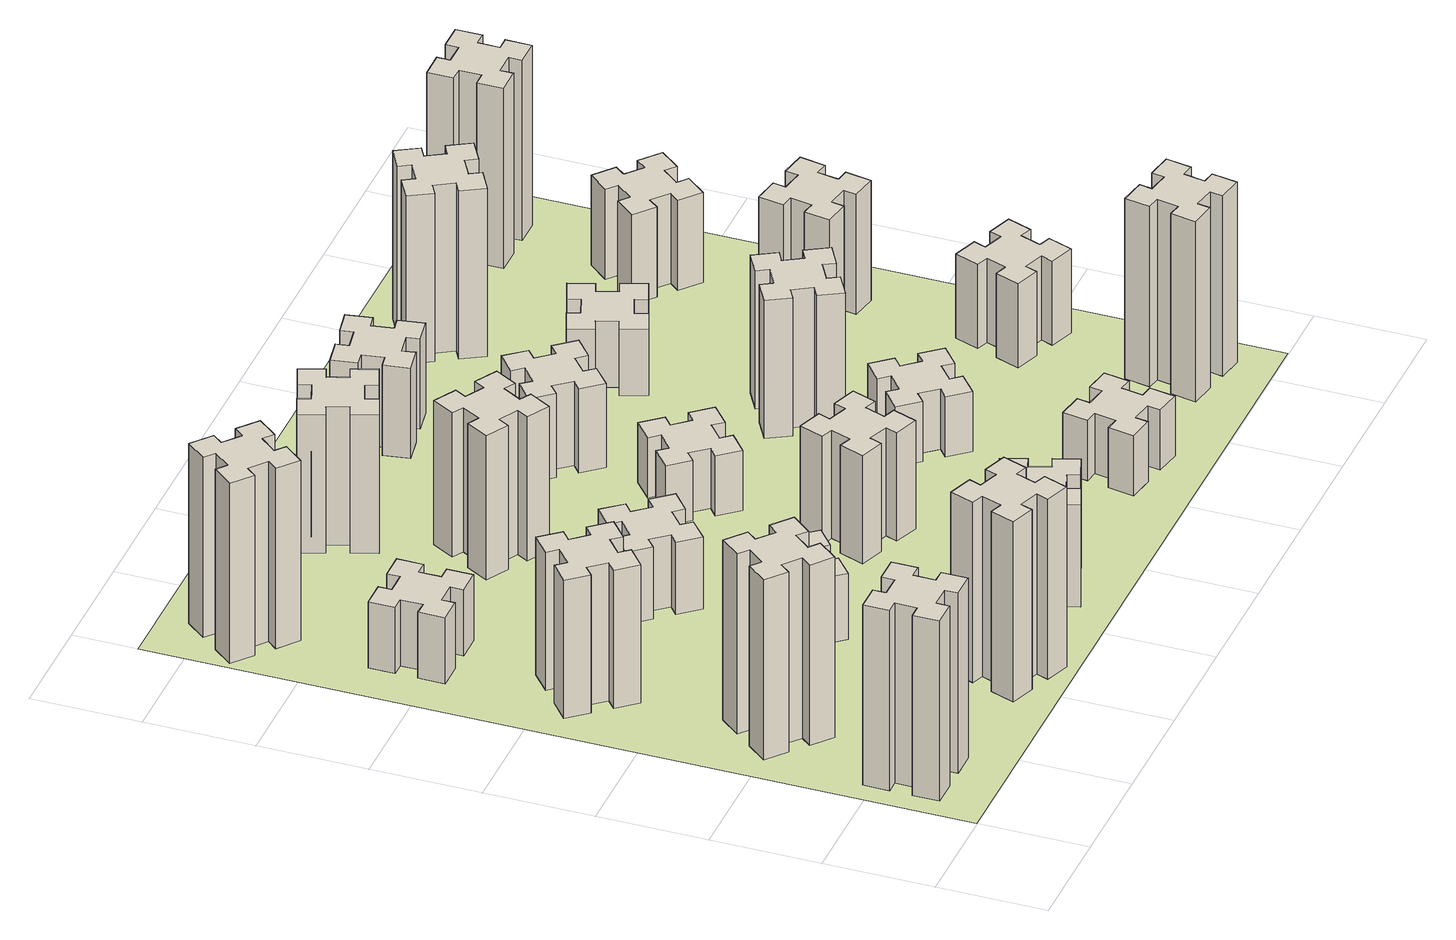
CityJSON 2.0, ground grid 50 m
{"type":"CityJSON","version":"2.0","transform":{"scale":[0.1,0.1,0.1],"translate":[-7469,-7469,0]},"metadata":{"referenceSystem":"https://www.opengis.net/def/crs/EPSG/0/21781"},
"CityObjects":{
"building1":{"type":"Building","attributes":{"class":"1000","function":"1000","usage":"1000","yearOfConstruction":2016,"roofType":"1000","measuredHeight":90,"storeysAboveGround":30,"storeysBelowGround":0},"geometry":[{"type":"Solid","lod":"1","boundaries":[[[[0,1,2,3,4,5,6,7,8,9,10,11,12,13,14,15,16,17,18,19]],[[17,16,20,21]],[[16,15,22,20]],[[15,14,23,22]],[[14,13,24,23]],[[13,12,25,24]],[[12,11,26,25]],[[11,10,27,26]],[[10,9,28,27]],[[9,8,29,28]],[[8,7,30,29]],[[7,6,31,30]],[[6,5,32,31]],[[5,4,33,32]],[[4,3,34,33]],[[3,2,35,34]],[[2,1,36,35]],[[1,0,37,36]],[[0,19,38,37]],[[19,18,39,38]],[[18,17,21,39]],[[24,25,26,27,28,29,30,31,32,33,34,35,36,37,38,39,21,20,22,23]]]]}]},
"building2":{"type":"Building","attributes":{"class":"1000","function":"1000","usage":"1000","yearOfConstruction":2016,"roofType":"1000","measuredHeight":90,"storeysAboveGround":30,"storeysBelowGround":0},"geometry":[{"type":"Solid","lod":"1","boundaries":[[[[40,41,42,43,44,45,46,47,48,49,50,51,52,53,54,55,56,57,58,59]],[[57,56,60,61]],[[56,55,62,60]],[[55,54,63,62]],[[54,53,64,63]],[[53,52,65,64]],[[52,51,66,65]],[[51,50,67,66]],[[50,49,68,67]],[[49,48,69,68]],[[48,47,70,69]],[[47,46,71,70]],[[46,45,72,71]],[[45,44,73,72]],[[44,43,74,73]],[[43,42,75,74]],[[42,41,76,75]],[[41,40,77,76]],[[40,59,78,77]],[[59,58,79,78]],[[58,57,61,79]],[[64,65,66,67,68,69,70,71,72,73,74,75,76,77,78,79,61,60,62,63]]]]}]},
"building3":{"type":"Building","attributes":{"class":"1000","function":"1000","usage":"1000","yearOfConstruction":2016,"roofType":"1000","measuredHeight":69,"storeysAboveGround":30,"storeysBelowGround":0},"geometry":[{"type":"Solid","lod":"1","boundaries":[[[[80,81,82,83,84,85,86,87,88,89,90,91,92,93,94,95,96,97,98,99]],[[97,96,100,101]],[[96,95,102,100]],[[95,94,103,102]],[[94,93,104,103]],[[93,92,105,104]],[[92,91,106,105]],[[91,90,107,106]],[[90,89,108,107]],[[89,88,109,108]],[[88,87,110,109]],[[87,86,111,110]],[[86,85,112,111]],[[85,84,113,112]],[[84,83,114,113]],[[83,82,115,114]],[[82,81,116,115]],[[81,80,117,116]],[[80,99,118,117]],[[99,98,119,118]],[[98,97,101,119]],[[104,105,106,107,108,109,110,111,112,113,114,115,116,117,118,119,101,100,102,103]]]]}]},
"building4":{"type":"Building","attributes":{"class":"1000","function":"1000","usage":"1000","yearOfConstruction":2016,"roofType":"1000","measuredHeight":33,"storeysAboveGround":30,"storeysBelowGround":0},"geometry":[{"type":"Solid","lod":"1","boundaries":[[[[120,121,122,123,124,125,126,127,128,129,130,131,132,133,134,135,136,137,138,139]],[[137,136,140,141]],[[136,135,142,140]],[[135,134,143,142]],[[134,133,144,143]],[[133,132,145,144]],[[132,131,146,145]],[[131,130,147,146]],[[130,129,148,147]],[[129,128,149,148]],[[128,127,150,149]],[[127,126,151,150]],[[126,125,152,151]],[[125,124,153,152]],[[124,123,154,153]],[[123,122,155,154]],[[122,121,156,155]],[[121,120,157,156]],[[120,139,158,157]],[[139,138,159,158]],[[138,137,141,159]],[[144,145,146,147,148,149,150,151,152,153,154,155,156,157,158,159,141,140,142,143]]]]}]},
"building5":{"type":"Building","attributes":{"class":"1000","function":"1000","usage":"1000","yearOfConstruction":2016,"roofType":"1000","measuredHeight":90,"storeysAboveGround":30,"storeysBelowGround":0},"geometry":[{"type":"Solid","lod":"1","boundaries":[[[[160,161,162,163,164,165,166,167,168,169,170,171,172,173,174,175,176,177,178,179]],[[177,176,180,181]],[[176,175,182,180]],[[175,174,183,182]],[[174,173,184,183]],[[173,172,185,184]],[[172,171,186,185]],[[171,170,187,186]],[[170,169,188,187]],[[169,168,189,188]],[[168,167,190,189]],[[167,166,191,190]],[[166,165,192,191]],[[165,164,193,192]],[[164,163,194,193]],[[163,162,195,194]],[[162,161,196,195]],[[161,160,197,196]],[[160,179,198,197]],[[179,178,199,198]],[[178,177,181,199]],[[184,185,186,187,188,189,190,191,192,193,194,195,196,197,198,199,181,180,182,183]]]]}]},
"building6":{"type":"Building","attributes":{"class":"1000","function":"1000","usage":"1000","yearOfConstruction":2016,"roofType":"1000","measuredHeight":90,"storeysAboveGround":30,"storeysBelowGround":0},"geometry":[{"type":"Solid","lod":"1","boundaries":[[[[200,201,202,203,204,205,206,207,208,209,210,211,212,213,214,215,216,217,218,219]],[[217,216,220,221]],[[216,215,222,220]],[[215,214,223,222]],[[214,213,224,223]],[[213,212,225,224]],[[212,211,226,225]],[[211,210,227,226]],[[210,209,228,227]],[[209,208,229,228]],[[208,207,230,229]],[[207,206,231,230]],[[206,205,232,231]],[[205,204,233,232]],[[204,203,234,233]],[[203,202,235,234]],[[202,201,236,235]],[[201,200,237,236]],[[200,219,238,237]],[[219,218,239,238]],[[218,217,221,239]],[[224,225,226,227,228,229,230,231,232,233,234,235,236,237,238,239,221,220,222,223]]]]}]},
"building7":{"type":"Building","attributes":{"class":"1000","function":"1000","usage":"1000","yearOfConstruction":2016,"roofType":"1000","measuredHeight":33,"storeysAboveGround":30,"storeysBelowGround":0},"geometry":[{"type":"Solid","lod":"1","boundaries":[[[[240,241,242,243,244,245,246,247,248,249,250,251,252,253,254,255,256,257,258,259]],[[257,256,260,261]],[[256,255,262,260]],[[255,254,263,262]],[[254,253,264,263]],[[253,252,265,264]],[[252,251,266,265]],[[251,250,267,266]],[[250,249,268,267]],[[249,248,269,268]],[[248,247,270,269]],[[247,246,271,270]],[[246,245,272,271]],[[245,244,273,272]],[[244,243,274,273]],[[243,242,275,274]],[[242,241,276,275]],[[241,240,277,276]],[[240,259,278,277]],[[259,258,279,278]],[[258,257,261,279]],[[264,265,266,267,268,269,270,271,272,273,274,275,276,277,278,279,261,260,262,263]]]]}]},
"building8":{"type":"Building","attributes":{"class":"1000","function":"1000","usage":"1000","yearOfConstruction":2016,"roofType":"1000","measuredHeight":36,"storeysAboveGround":30,"storeysBelowGround":0},"geometry":[{"type":"Solid","lod":"1","boundaries":[[[[280,281,282,283,284,285,286,287,288,289,290,291,292,293,294,295,296,297,298,299]],[[297,296,300,301]],[[296,295,302,300]],[[295,294,303,302]],[[294,293,304,303]],[[293,292,305,304]],[[292,291,306,305]],[[291,290,307,306]],[[290,289,308,307]],[[289,288,309,308]],[[288,287,310,309]],[[287,286,311,310]],[[286,285,312,311]],[[285,284,313,312]],[[284,283,314,313]],[[283,282,315,314]],[[282,281,316,315]],[[281,280,317,316]],[[280,299,318,317]],[[299,298,319,318]],[[298,297,301,319]],[[304,305,306,307,308,309,310,311,312,313,314,315,316,317,318,319,301,300,302,303]]]]}]},
"building9":{"type":"Building","attributes":{"class":"1000","function":"1000","usage":"1000","yearOfConstruction":2016,"roofType":"1000","measuredHeight":51,"storeysAboveGround":30,"storeysBelowGround":0},"geometry":[{"type":"Solid","lod":"1","boundaries":[[[[320,321,322,323,324,325,326,327,328,329,330,331,332,333,334,335,336,337,338,339]],[[337,336,340,341]],[[336,335,342,340]],[[335,334,343,342]],[[334,333,344,343]],[[333,332,345,344]],[[332,331,346,345]],[[331,330,347,346]],[[330,329,348,347]],[[329,328,349,348]],[[328,327,350,349]],[[327,326,351,350]],[[326,325,352,351]],[[325,324,353,352]],[[324,323,354,353]],[[323,322,355,354]],[[322,321,356,355]],[[321,320,357,356]],[[320,339,358,357]],[[339,338,359,358]],[[338,337,341,359]],[[344,345,346,347,348,349,350,351,352,353,354,355,356,357,358,359,341,340,342,343]]]]}]},
"building10":{"type":"Building","attributes":{"class":"1000","function":"1000","usage":"1000","yearOfConstruction":2016,"roofType":"1000","measuredHeight":72,"storeysAboveGround":30,"storeysBelowGround":0},"geometry":[{"type":"Solid","lod":"1","boundaries":[[[[360,361,362,363,364,365,366,367,368,369,370,371,372,373,374,375,376,377,378,379]],[[377,376,380,381]],[[376,375,382,380]],[[375,374,383,382]],[[374,373,384,383]],[[373,372,385,384]],[[372,371,386,385]],[[371,370,387,386]],[[370,369,388,387]],[[369,368,389,388]],[[368,367,390,389]],[[367,366,391,390]],[[366,365,392,391]],[[365,364,393,392]],[[364,363,394,393]],[[363,362,395,394]],[[362,361,396,395]],[[361,360,397,396]],[[360,379,398,397]],[[379,378,399,398]],[[378,377,381,399]],[[384,385,386,387,388,389,390,391,392,393,394,395,396,397,398,399,381,380,382,383]]]]}]},
"building11":{"type":"Building","attributes":{"class":"1000","function":"1000","usage":"1000","yearOfConstruction":2016,"roofType":"1000","measuredHeight":69,"storeysAboveGround":30,"storeysBelowGround":0},"geometry":[{"type":"Solid","lod":"1","boundaries":[[[[400,401,402,403,404,405,406,407,408,409,410,411,412,413,414,415,416,417,418,419]],[[417,416,420,421]],[[416,415,422,420]],[[415,414,423,422]],[[414,413,424,423]],[[413,412,425,424]],[[412,411,426,425]],[[411,410,427,426]],[[410,409,428,427]],[[409,408,429,428]],[[408,407,430,429]],[[407,406,431,430]],[[406,405,432,431]],[[405,404,433,432]],[[404,403,434,433]],[[403,402,435,434]],[[402,401,436,435]],[[401,400,437,436]],[[400,419,438,437]],[[419,418,439,438]],[[418,417,421,439]],[[424,425,426,427,428,429,430,431,432,433,434,435,436,437,438,439,421,420,422,423]]]]}]},
"building12":{"type":"Building","attributes":{"class":"1000","function":"1000","usage":"1000","yearOfConstruction":2016,"roofType":"1000","measuredHeight":54,"storeysAboveGround":30,"storeysBelowGround":0},"geometry":[{"type":"Solid","lod":"1","boundaries":[[[[440,441,442,443,444,445,446,447,448,449,450,451,452,453,454,455,456,457,458,459]],[[457,456,460,461]],[[456,455,462,460]],[[455,454,463,462]],[[454,453,464,463]],[[453,452,465,464]],[[452,451,466,465]],[[451,450,467,466]],[[450,449,468,467]],[[449,448,469,468]],[[448,447,470,469]],[[447,446,471,470]],[[446,445,472,471]],[[445,444,473,472]],[[444,443,474,473]],[[443,442,475,474]],[[442,441,476,475]],[[441,440,477,476]],[[440,459,478,477]],[[459,458,479,478]],[[458,457,461,479]],[[464,465,466,467,468,469,470,471,472,473,474,475,476,477,478,479,461,460,462,463]]]]}]},
"building13":{"type":"Building","attributes":{"class":"1000","function":"1000","usage":"1000","yearOfConstruction":2016,"roofType":"1000","measuredHeight":30,"storeysAboveGround":30,"storeysBelowGround":0},"geometry":[{"type":"Solid","lod":"1","boundaries":[[[[480,481,482,483,484,485,486,487,488,489,490,491,492,493,494,495,496,497,498,499]],[[497,496,500,501]],[[496,495,502,500]],[[495,494,503,502]],[[494,493,504,503]],[[493,492,505,504]],[[492,491,506,505]],[[491,490,507,506]],[[490,489,508,507]],[[489,488,509,508]],[[488,487,510,509]],[[487,486,511,510]],[[486,485,512,511]],[[485,484,513,512]],[[484,483,514,513]],[[483,482,515,514]],[[482,481,516,515]],[[481,480,517,516]],[[480,499,518,517]],[[499,498,519,518]],[[498,497,501,519]],[[504,505,506,507,508,509,510,511,512,513,514,515,516,517,518,519,501,500,502,503]]]]}]},
"building14":{"type":"Building","attributes":{"class":"1000","function":"1000","usage":"1000","yearOfConstruction":2016,"roofType":"1000","measuredHeight":42,"storeysAboveGround":30,"storeysBelowGround":0},"geometry":[{"type":"Solid","lod":"1","boundaries":[[[[520,521,522,523,524,525,526,527,528,529,530,531,532,533,534,535,536,537,538,539]],[[537,536,540,541]],[[536,535,542,540]],[[535,534,543,542]],[[534,533,544,543]],[[533,532,545,544]],[[532,531,546,545]],[[531,530,547,546]],[[530,529,548,547]],[[529,528,549,548]],[[528,527,550,549]],[[527,526,551,550]],[[526,525,552,551]],[[525,524,553,552]],[[524,523,554,553]],[[523,522,555,554]],[[522,521,556,555]],[[521,520,557,556]],[[520,539,558,557]],[[539,538,559,558]],[[538,537,541,559]],[[544,545,546,547,548,549,550,551,552,553,554,555,556,557,558,559,541,540,542,543]]]]}]},
"building15":{"type":"Building","attributes":{"class":"1000","function":"1000","usage":"1000","yearOfConstruction":2016,"roofType":"1000","measuredHeight":30,"storeysAboveGround":30,"storeysBelowGround":0},"geometry":[{"type":"Solid","lod":"1","boundaries":[[[[560,561,562,563,564,565,566,567,568,569,570,571,572,573,574,575,576,577,578,579]],[[577,576,580,581]],[[576,575,582,580]],[[575,574,583,582]],[[574,573,584,583]],[[573,572,585,584]],[[572,571,586,585]],[[571,570,587,586]],[[570,569,588,587]],[[569,568,589,588]],[[568,567,590,589]],[[567,566,591,590]],[[566,565,592,591]],[[565,564,593,592]],[[564,563,594,593]],[[563,562,595,594]],[[562,561,596,595]],[[561,560,597,596]],[[560,579,598,597]],[[579,578,599,598]],[[578,577,581,599]],[[584,585,586,587,588,589,590,591,592,593,594,595,596,597,598,599,581,580,582,583]]]]}]},
"building16":{"type":"Building","attributes":{"class":"1000","function":"1000","usage":"1000","yearOfConstruction":2016,"roofType":"1000","measuredHeight":45,"storeysAboveGround":30,"storeysBelowGround":0},"geometry":[{"type":"Solid","lod":"1","boundaries":[[[[600,601,602,603,604,605,606,607,608,609,610,611,612,613,614,615,616,617,618,619]],[[617,616,620,621]],[[616,615,622,620]],[[615,614,623,622]],[[614,613,624,623]],[[613,612,625,624]],[[612,611,626,625]],[[611,610,627,626]],[[610,609,628,627]],[[609,608,629,628]],[[608,607,630,629]],[[607,606,631,630]],[[606,605,632,631]],[[605,604,633,632]],[[604,603,634,633]],[[603,602,635,634]],[[602,601,636,635]],[[601,600,637,636]],[[600,619,638,637]],[[619,618,639,638]],[[618,617,621,639]],[[624,625,626,627,628,629,630,631,632,633,634,635,636,637,638,639,621,620,622,623]]]]}]},
"building17":{"type":"Building","attributes":{"class":"1000","function":"1000","usage":"1000","yearOfConstruction":2016,"roofType":"1000","measuredHeight":30,"storeysAboveGround":30,"storeysBelowGround":0},"geometry":[{"type":"Solid","lod":"1","boundaries":[[[[640,641,642,643,644,645,646,647,648,649,650,651,652,653,654,655,656,657,658,659]],[[657,656,660,661]],[[656,655,662,660]],[[655,654,663,662]],[[654,653,664,663]],[[653,652,665,664]],[[652,651,666,665]],[[651,650,667,666]],[[650,649,668,667]],[[649,648,669,668]],[[648,647,670,669]],[[647,646,671,670]],[[646,645,672,671]],[[645,644,673,672]],[[644,643,674,673]],[[643,642,675,674]],[[642,641,676,675]],[[641,640,677,676]],[[640,659,678,677]],[[659,658,679,678]],[[658,657,661,679]],[[664,665,666,667,668,669,670,671,672,673,674,675,676,677,678,679,661,660,662,663]]]]}]},
"building18":{"type":"Building","attributes":{"class":"1000","function":"1000","usage":"1000","yearOfConstruction":2016,"roofType":"1000","measuredHeight":69,"storeysAboveGround":30,"storeysBelowGround":0},"geometry":[{"type":"Solid","lod":"1","boundaries":[[[[680,681,682,683,684,685,686,687,688,689,690,691,692,693,694,695,696,697,698,699]],[[697,696,700,701]],[[696,695,702,700]],[[695,694,703,702]],[[694,693,704,703]],[[693,692,705,704]],[[692,691,706,705]],[[691,690,707,706]],[[690,689,708,707]],[[689,688,709,708]],[[688,687,710,709]],[[687,686,711,710]],[[686,685,712,711]],[[685,684,713,712]],[[684,683,714,713]],[[683,682,715,714]],[[682,681,716,715]],[[681,680,717,716]],[[680,699,718,717]],[[699,698,719,718]],[[698,697,701,719]],[[704,705,706,707,708,709,710,711,712,713,714,715,716,717,718,719,701,700,702,703]]]]}]},
"building19":{"type":"Building","attributes":{"class":"1000","function":"1000","usage":"1000","yearOfConstruction":2016,"roofType":"1000","measuredHeight":33,"storeysAboveGround":30,"storeysBelowGround":0},"geometry":[{"type":"Solid","lod":"1","boundaries":[[[[720,721,722,723,724,725,726,727,728,729,730,731,732,733,734,735,736,737,738,739]],[[737,736,740,741]],[[736,735,742,740]],[[735,734,743,742]],[[734,733,744,743]],[[733,732,745,744]],[[732,731,746,745]],[[731,730,747,746]],[[730,729,748,747]],[[729,728,749,748]],[[728,727,750,749]],[[727,726,751,750]],[[726,725,752,751]],[[725,724,753,752]],[[724,723,754,753]],[[723,722,755,754]],[[722,721,756,755]],[[721,720,757,756]],[[720,739,758,757]],[[739,738,759,758]],[[738,737,741,759]],[[744,745,746,747,748,749,750,751,752,753,754,755,756,757,758,759,741,740,742,743]]]]}]},
"building20":{"type":"Building","attributes":{"class":"1000","function":"1000","usage":"1000","yearOfConstruction":2016,"roofType":"1000","measuredHeight":90,"storeysAboveGround":30,"storeysBelowGround":0},"geometry":[{"type":"Solid","lod":"1","boundaries":[[[[760,761,762,763,764,765,766,767,768,769,770,771,772,773,774,775,776,777,778,779]],[[777,776,780,781]],[[776,775,782,780]],[[775,774,783,782]],[[774,773,784,783]],[[773,772,785,784]],[[772,771,786,785]],[[771,770,787,786]],[[770,769,788,787]],[[769,768,789,788]],[[768,767,790,789]],[[767,766,791,790]],[[766,765,792,791]],[[765,764,793,792]],[[764,763,794,793]],[[763,762,795,794]],[[762,761,796,795]],[[761,760,797,796]],[[760,779,798,797]],[[779,778,799,798]],[[778,777,781,799]],[[784,785,786,787,788,789,790,791,792,793,794,795,796,797,798,799,781,780,782,783]]]]}]},
"building21":{"type":"Building","attributes":{"class":"1000","function":"1000","usage":"1000","yearOfConstruction":2016,"roofType":"1000","measuredHeight":84,"storeysAboveGround":30,"storeysBelowGround":0},"geometry":[{"type":"Solid","lod":"1","boundaries":[[[[800,801,802,803,804,805,806,807,808,809,810,811,812,813,814,815,816,817,818,819]],[[817,816,820,821]],[[816,815,822,820]],[[815,814,823,822]],[[814,813,824,823]],[[813,812,825,824]],[[812,811,826,825]],[[811,810,827,826]],[[810,809,828,827]],[[809,808,829,828]],[[808,807,830,829]],[[807,806,831,830]],[[806,805,832,831]],[[805,804,833,832]],[[804,803,834,833]],[[803,802,835,834]],[[802,801,836,835]],[[801,800,837,836]],[[800,819,838,837]],[[819,818,839,838]],[[818,817,821,839]],[[824,825,826,827,828,829,830,831,832,833,834,835,836,837,838,839,821,820,822,823]]]]}]},
"building22":{"type":"Building","attributes":{"class":"1000","function":"1000","usage":"1000","yearOfConstruction":2016,"roofType":"1000","measuredHeight":42,"storeysAboveGround":30,"storeysBelowGround":0},"geometry":[{"type":"Solid","lod":"1","boundaries":[[[[840,841,842,843,844,845,846,847,848,849,850,851,852,853,854,855,856,857,858,859]],[[857,856,860,861]],[[856,855,862,860]],[[855,854,863,862]],[[854,853,864,863]],[[853,852,865,864]],[[852,851,866,865]],[[851,850,867,866]],[[850,849,868,867]],[[849,848,869,868]],[[848,847,870,869]],[[847,846,871,870]],[[846,845,872,871]],[[845,844,873,872]],[[844,843,874,873]],[[843,842,875,874]],[[842,841,876,875]],[[841,840,877,876]],[[840,859,878,877]],[[859,858,879,878]],[[858,857,861,879]],[[864,865,866,867,868,869,870,871,872,873,874,875,876,877,878,879,861,860,862,863]]]]}]},
"building23":{"type":"Building","attributes":{"class":"1000","function":"1000","usage":"1000","yearOfConstruction":2016,"roofType":"1000","measuredHeight":60,"storeysAboveGround":30,"storeysBelowGround":0},"geometry":[{"type":"Solid","lod":"1","boundaries":[[[[880,881,882,883,884,885,886,887,888,889,890,891,892,893,894,895,896,897,898,899]],[[897,896,900,901]],[[896,895,902,900]],[[895,894,903,902]],[[894,893,904,903]],[[893,892,905,904]],[[892,891,906,905]],[[891,890,907,906]],[[890,889,908,907]],[[889,888,909,908]],[[888,887,910,909]],[[887,886,911,910]],[[886,885,912,911]],[[885,884,913,912]],[[884,883,914,913]],[[883,882,915,914]],[[882,881,916,915]],[[881,880,917,916]],[[880,899,918,917]],[[899,898,919,918]],[[898,897,901,919]],[[904,905,906,907,908,909,910,911,912,913,914,915,916,917,918,919,901,900,902,903]]]]}]},
"building24":{"type":"Building","attributes":{"class":"1000","function":"1000","usage":"1000","yearOfConstruction":2016,"roofType":"1000","measuredHeight":45,"storeysAboveGround":30,"storeysBelowGround":0},"geometry":[{"type":"Solid","lod":"1","boundaries":[[[[920,921,922,923,924,925,926,927,928,929,930,931,932,933,934,935,936,937,938,939]],[[937,936,940,941]],[[936,935,942,940]],[[935,934,943,942]],[[934,933,944,943]],[[933,932,945,944]],[[932,931,946,945]],[[931,930,947,946]],[[930,929,948,947]],[[929,928,949,948]],[[928,927,950,949]],[[927,926,951,950]],[[926,925,952,951]],[[925,924,953,952]],[[924,923,954,953]],[[923,922,955,954]],[[922,921,956,955]],[[921,920,957,956]],[[920,939,958,957]],[[939,938,959,958]],[[938,937,941,959]],[[944,945,946,947,948,949,950,951,952,953,954,955,956,957,958,959,941,940,942,943]]]]}]},
"building25":{"type":"Building","attributes":{"class":"1000","function":"1000","usage":"1000","yearOfConstruction":2016,"roofType":"1000","measuredHeight":90,"storeysAboveGround":30,"storeysBelowGround":0},"geometry":[{"type":"Solid","lod":"1","boundaries":[[[[960,961,962,963,964,965,966,967,968,969,970,971,972,973,974,975,976,977,978,979]],[[977,976,980,981]],[[976,975,982,980]],[[975,974,983,982]],[[974,973,984,983]],[[973,972,985,984]],[[972,971,986,985]],[[971,970,987,986]],[[970,969,988,987]],[[969,968,989,988]],[[968,967,990,989]],[[967,966,991,990]],[[966,965,992,991]],[[965,964,993,992]],[[964,963,994,993]],[[963,962,995,994]],[[962,961,996,995]],[[961,960,997,996]],[[960,979,998,997]],[[979,978,999,998]],[[978,977,981,999]],[[984,985,986,987,988,989,990,991,992,993,994,995,996,997,998,999,981,980,982,983]]]]}]},
"landuse1":{"type":"LandUse","attributes":{"name":"plot1","function":"1010"},"geometry":[{"type":"MultiSurface","lod":"1","boundaries":[[[1000,1001,1002,1003]]]}]}
},
"vertices":[
[165,425,0],[165,325,0],[105,325,0],[105,205,0],[225,205,0],[225,265,0],[325,265,0],[325,205,0],[445,205,0],[445,325,0],[385,325,0],[385,425,0],[445,425,0],[445,545,0],[325,545,0],[325,485,0],[225,485,0],[225,545,0],[105,545,0],[105,425,0],[225,485,900],[225,545,900],[325,485,900],[325,545,900],[445,545,900],[445,425,900],[385,425,900],[385,325,900],[445,325,900],[445,205,900],[325,205,900],[325,265,900],[225,265,900],[225,205,900],[105,205,900],[105,325,900],[165,325,900],[165,425,900],[105,425,900],[105,545,900],
[484,1067,0],[408,1132,0],[446,1178,0],[354,1255,0],[277,1163,0],[323,1124,0],[259,1048,0],[213,1086,0],[136,994,0],[228,917,0],[266,963,0],[343,899,0],[304,853,0],[396,776,0],[473,868,0],[427,906,0],[492,983,0],[538,944,0],[615,1036,0],[523,1113,0],[492,983,900],[538,944,900],[427,906,900],[473,868,900],[396,776,900],[304,853,900],[343,899,900],[266,963,900],[228,917,900],[136,994,900],[213,1086,900],[259,1048,900],[323,1124,900],[277,1163,900],[354,1255,900],[446,1178,900],[408,1132,900],[484,1067,900],[523,1113,900],[615,1036,900],
[492,1888,0],[427,1964,0],[473,2003,0],[396,2095,0],[304,2018,0],[343,1972,0],[266,1907,0],[228,1953,0],[136,1876,0],[213,1784,0],[259,1823,0],[323,1746,0],[277,1708,0],[354,1616,0],[446,1693,0],[408,1739,0],[484,1803,0],[523,1757,0],[615,1834,0],[538,1926,0],[484,1803,690],[523,1757,690],[408,1739,690],[446,1693,690],[354,1616,690],[277,1708,690],[323,1746,690],[259,1823,690],[213,1784,690],[136,1876,690],[228,1953,690],[266,1907,690],[343,1972,690],[304,2018,690],[396,2095,690],[473,2003,690],[427,1964,690],[492,1888,690],[538,1926,690],[615,1834,690],
[485,2545,0],[485,2645,0],[545,2645,0],[545,2765,0],[425,2765,0],[425,2705,0],[325,2705,0],[325,2765,0],[205,2765,0],[205,2645,0],[265,2645,0],[265,2545,0],[205,2545,0],[205,2425,0],[325,2425,0],[325,2485,0],[425,2485,0],[425,2425,0],[545,2425,0],[545,2545,0],[425,2485,330],[425,2425,330],[325,2485,330],[325,2425,330],[205,2425,330],[205,2545,330],[265,2545,330],[265,2645,330],[205,2645,330],[205,2765,330],[325,2765,330],[325,2705,330],[425,2705,330],[425,2765,330],[545,2765,330],[545,2645,330],[485,2645,330],[485,2545,330],[545,2545,330],[545,2425,330],
[1029,360,0],[995,266,0],[939,287,0],[897,174,0],[1010,133,0],[1031,189,0],[1125,155,0],[1104,99,0],[1217,57,0],[1258,170,0],[1202,191,0],[1236,285,0],[1292,264,0],[1333,377,0],[1220,418,0],[1200,362,0],[1106,396,0],[1127,452,0],[1014,493,0],[973,380,0],[1106,396,900],[1127,452,900],[1200,362,900],[1220,418,900],[1333,377,900],[1292,264,900],[1236,285,900],[1202,191,900],[1258,170,900],[1217,57,900],[1104,99,900],[1125,155,900],[1031,189,900],[1010,133,900],[897,174,900],[939,287,900],[995,266,900],[1029,360,900],[973,380,900],[1014,493,900],
[384,3387,0],[308,3452,0],[346,3498,0],[254,3575,0],[177,3483,0],[223,3444,0],[159,3368,0],[113,3406,0],[36,3314,0],[128,3237,0],[166,3283,0],[243,3219,0],[204,3173,0],[296,3096,0],[373,3188,0],[327,3226,0],[392,3303,0],[438,3264,0],[515,3356,0],[423,3433,0],[392,3303,900],[438,3264,900],[327,3226,900],[373,3188,900],[296,3096,900],[204,3173,900],[243,3219,900],[166,3283,900],[128,3237,900],[36,3314,900],[113,3406,900],[159,3368,900],[223,3444,900],[177,3483,900],[254,3575,900],[346,3498,900],[308,3452,900],[384,3387,900],[423,3433,900],[515,3356,900],
[1083,1332,0],[1006,1267,0],[968,1313,0],[876,1236,0],[953,1144,0],[999,1183,0],[1063,1106,0],[1017,1068,0],[1094,976,0],[1186,1053,0],[1148,1099,0],[1224,1163,0],[1263,1117,0],[1355,1194,0],[1278,1286,0],[1232,1248,0],[1167,1324,0],[1213,1363,0],[1136,1455,0],[1044,1378,0],[1167,1324,330],[1213,1363,330],[1232,1248,330],[1278,1286,330],[1355,1194,330],[1263,1117,330],[1224,1163,330],[1148,1099,330],[1186,1053,330],[1094,976,330],[1017,1068,330],[1063,1106,330],[999,1183,330],[953,1144,330],[876,1236,330],[968,1313,330],[1006,1267,330],[1083,1332,330],[1044,1378,330],[1136,1455,330],
[1083,1972,0],[1006,1907,0],[968,1953,0],[876,1876,0],[953,1784,0],[999,1823,0],[1063,1746,0],[1017,1708,0],[1094,1616,0],[1186,1693,0],[1148,1739,0],[1224,1803,0],[1263,1757,0],[1355,1834,0],[1278,1926,0],[1232,1888,0],[1167,1964,0],[1213,2003,0],[1136,2095,0],[1044,2018,0],[1167,1964,360],[1213,2003,360],[1232,1888,360],[1278,1926,360],[1355,1834,360],[1263,1757,360],[1224,1803,360],[1148,1739,360],[1186,1693,360],[1094,1616,360],[1017,1708,360],[1063,1746,360],[999,1823,360],[953,1784,360],[876,1876,360],[968,1953,360],[1006,1907,360],[1083,1972,360],[1044,2018,360],[1136,2095,360],
[1765,496,0],[1671,462,0],[1650,518,0],[1537,477,0],[1579,364,0],[1635,385,0],[1669,291,0],[1613,270,0],[1654,157,0],[1767,199,0],[1746,255,0],[1840,289,0],[1860,233,0],[1973,274,0],[1932,387,0],[1876,366,0],[1842,460,0],[1898,480,0],[1857,593,0],[1744,552,0],[1842,460,510],[1898,480,510],[1876,366,510],[1932,387,510],[1973,274,510],[1860,233,510],[1840,289,510],[1746,255,510],[1767,199,510],[1654,157,510],[1613,270,510],[1669,291,510],[1635,385,510],[1579,364,510],[1537,477,510],[1650,518,510],[1671,462,510],[1765,496,510],[1744,552,510],[1857,593,510],
[1314,2666,0],[1227,2716,0],[1257,2768,0],[1153,2828,0],[1093,2724,0],[1145,2694,0],[1095,2607,0],[1043,2637,0],[983,2533,0],[1087,2473,0],[1117,2525,0],[1204,2475,0],[1174,2423,0],[1278,2363,0],[1338,2467,0],[1286,2497,0],[1336,2584,0],[1388,2554,0],[1448,2658,0],[1344,2718,0],[1336,2584,720],[1388,2554,720],[1286,2497,720],[1338,2467,720],[1278,2363,720],[1174,2423,720],[1204,2475,720],[1117,2525,720],[1087,2473,720],[983,2533,720],[1043,2637,720],[1095,2607,720],[1145,2694,720],[1093,2724,720],[1153,2828,720],[1257,2768,720],[1227,2716,720],[1314,2666,720],[1344,2718,720],[1448,2658,720],
[1125,3356,0],[1031,3322,0],[1010,3378,0],[897,3337,0],[939,3224,0],[995,3245,0],[1029,3151,0],[973,3130,0],[1014,3017,0],[1127,3059,0],[1106,3115,0],[1200,3149,0],[1220,3093,0],[1333,3134,0],[1292,3247,0],[1236,3226,0],[1202,3320,0],[1258,3340,0],[1217,3453,0],[1104,3412,0],[1202,3320,690],[1258,3340,690],[1236,3226,690],[1292,3247,690],[1333,3134,690],[1220,3093,690],[1200,3149,690],[1106,3115,690],[1127,3059,690],[1014,3017,690],[973,3130,690],[1029,3151,690],[995,3245,690],[939,3224,690],[897,3337,690],[1010,3378,690],[1031,3322,690],[1125,3356,690],[1104,3412,690],[1217,3453,690],
[1769,1300,0],[1735,1206,0],[1679,1227,0],[1637,1114,0],[1750,1073,0],[1771,1129,0],[1865,1095,0],[1844,1039,0],[1957,997,0],[1998,1110,0],[1942,1131,0],[1976,1225,0],[2032,1204,0],[2073,1317,0],[1960,1358,0],[1940,1302,0],[1846,1336,0],[1867,1392,0],[1754,1433,0],[1713,1320,0],[1846,1336,540],[1867,1392,540],[1940,1302,540],[1960,1358,540],[2073,1317,540],[2032,1204,540],[1976,1225,540],[1942,1131,540],[1998,1110,540],[1957,997,540],[1844,1039,540],[1865,1095,540],[1771,1129,540],[1750,1073,540],[1637,1114,540],[1679,1227,540],[1735,1206,540],[1769,1300,540],[1713,1320,540],[1754,1433,540],
[1972,1988,0],[1907,2064,0],[1953,2103,0],[1876,2195,0],[1784,2118,0],[1823,2072,0],[1746,2007,0],[1708,2053,0],[1616,1976,0],[1693,1884,0],[1739,1923,0],[1803,1846,0],[1757,1808,0],[1834,1716,0],[1926,1793,0],[1888,1839,0],[1964,1903,0],[2003,1857,0],[2095,1934,0],[2018,2026,0],[1964,1903,300],[2003,1857,300],[1888,1839,300],[1926,1793,300],[1834,1716,300],[1757,1808,300],[1803,1846,300],[1739,1923,300],[1693,1884,300],[1616,1976,300],[1708,2053,300],[1746,2007,300],[1823,2072,300],[1784,2118,300],[1876,2195,300],[1953,2103,300],[1907,2064,300],[1972,1988,300],[2018,2026,300],[2095,1934,300],
[1839,2563,0],[1903,2486,0],[1857,2448,0],[1934,2356,0],[2026,2433,0],[1988,2479,0],[2064,2543,0],[2103,2497,0],[2195,2574,0],[2118,2666,0],[2072,2628,0],[2007,2704,0],[2053,2743,0],[1976,2835,0],[1884,2758,0],[1923,2712,0],[1846,2647,0],[1808,2693,0],[1716,2616,0],[1793,2524,0],[1846,2647,420],[1808,2693,420],[1923,2712,420],[1884,2758,420],[1976,2835,420],[2053,2743,420],[2007,2704,420],[2072,2628,420],[2118,2666,420],[2195,2574,420],[2103,2497,420],[2064,2543,420],[1988,2479,420],[2026,2433,420],[1934,2356,420],[1857,2448,420],[1903,2486,420],[1839,2563,420],[1793,2524,420],[1716,2616,420],
[2596,444,0],[2578,345,0],[2519,356,0],[2498,237,0],[2617,217,0],[2627,276,0],[2725,258,0],[2715,199,0],[2833,178,0],[2854,297,0],[2795,307,0],[2812,405,0],[2871,395,0],[2892,513,0],[2774,534,0],[2764,475,0],[2665,492,0],[2676,551,0],[2557,572,0],[2537,454,0],[2665,492,300],[2676,551,300],[2764,475,300],[2774,534,300],[2892,513,300],[2871,395,300],[2812,405,300],[2795,307,300],[2854,297,300],[2833,178,300],[2715,199,300],[2725,258,300],[2627,276,300],[2617,217,300],[2498,237,300],[2519,356,300],[2578,345,300],[2596,444,300],[2537,454,300],[2557,572,300],
[1738,3365,0],[1756,3267,0],[1697,3257,0],[1717,3138,0],[1836,3159,0],[1825,3218,0],[1924,3236,0],[1934,3177,0],[2052,3197,0],[2031,3316,0],[1972,3305,0],[1955,3404,0],[2014,3414,0],[1993,3532,0],[1875,3511,0],[1885,3452,0],[1787,3435,0],[1777,3494,0],[1658,3473,0],[1679,3355,0],[1787,3435,450],[1777,3494,450],[1885,3452,450],[1875,3511,450],[1993,3532,450],[2014,3414,450],[1955,3404,450],[1972,3305,450],[2031,3316,450],[2052,3197,450],[1934,3177,450],[1924,3236,450],[1825,3218,450],[1836,3159,450],[1717,3138,450],[1697,3257,450],[1756,3267,450],[1738,3365,450],[1679,3355,450],[1658,3473,450],
[2628,1099,0],[2704,1163,0],[2743,1117,0],[2835,1194,0],[2758,1286,0],[2712,1248,0],[2647,1324,0],[2693,1363,0],[2616,1455,0],[2524,1378,0],[2563,1332,0],[2486,1267,0],[2448,1313,0],[2356,1236,0],[2433,1144,0],[2479,1183,0],[2543,1106,0],[2497,1068,0],[2574,976,0],[2666,1053,0],[2543,1106,300],[2497,1068,300],[2479,1183,300],[2433,1144,300],[2356,1236,300],[2448,1313,300],[2486,1267,300],[2563,1332,300],[2524,1378,300],[2616,1455,300],[2693,1363,300],[2647,1324,300],[2712,1248,300],[2758,1286,300],[2835,1194,300],[2743,1117,300],[2704,1163,300],[2628,1099,300],[2666,1053,300],[2574,976,300],
[2475,1744,0],[2525,1657,0],[2473,1627,0],[2533,1523,0],[2637,1583,0],[2607,1635,0],[2694,1685,0],[2724,1633,0],[2828,1693,0],[2768,1797,0],[2716,1767,0],[2666,1854,0],[2718,1884,0],[2658,1988,0],[2554,1928,0],[2584,1876,0],[2497,1826,0],[2467,1878,0],[2363,1818,0],[2423,1714,0],[2497,1826,690],[2467,1878,690],[2584,1876,690],[2554,1928,690],[2658,1988,690],[2718,1884,690],[2666,1854,690],[2716,1767,690],[2768,1797,690],[2828,1693,690],[2724,1633,690],[2694,1685,690],[2607,1635,690],[2637,1583,690],[2533,1523,690],[2473,1627,690],[2525,1657,690],[2475,1744,690],[2423,1714,690],[2363,1818,690],
[2586,2475,0],[2680,2509,0],[2700,2453,0],[2813,2494,0],[2772,2607,0],[2716,2586,0],[2682,2680,0],[2738,2700,0],[2697,2813,0],[2584,2772,0],[2605,2716,0],[2511,2682,0],[2490,2738,0],[2377,2697,0],[2419,2584,0],[2475,2605,0],[2509,2511,0],[2453,2490,0],[2494,2377,0],[2607,2419,0],[2509,2511,330],[2453,2490,330],[2475,2605,330],[2419,2584,330],[2377,2697,330],[2490,2738,330],[2511,2682,330],[2605,2716,330],[2584,2772,330],[2697,2813,330],[2738,2700,330],[2682,2680,330],[2716,2586,330],[2772,2607,330],[2813,2494,330],[2700,2453,330],[2680,2509,330],[2586,2475,330],[2607,2419,330],[2494,2377,330],
[3504,475,0],[3405,492,0],[3416,551,0],[3297,572,0],[3277,454,0],[3336,444,0],[3318,345,0],[3259,356,0],[3238,237,0],[3357,217,0],[3367,276,0],[3465,258,0],[3455,199,0],[3573,178,0],[3594,297,0],[3535,307,0],[3552,405,0],[3611,395,0],[3632,513,0],[3514,534,0],[3552,405,900],[3611,395,900],[3535,307,900],[3594,297,900],[3573,178,900],[3455,199,900],[3465,258,900],[3367,276,900],[3357,217,900],[3238,237,900],[3259,356,900],[3318,345,900],[3336,444,900],[3277,454,900],[3297,572,900],[3416,551,900],[3405,492,900],[3504,475,900],[3514,534,900],[3632,513,900],
[2716,3347,0],[2666,3434,0],[2718,3464,0],[2658,3568,0],[2554,3508,0],[2584,3456,0],[2497,3406,0],[2467,3458,0],[2363,3398,0],[2423,3294,0],[2475,3324,0],[2525,3237,0],[2473,3207,0],[2533,3103,0],[2637,3163,0],[2607,3215,0],[2694,3265,0],[2724,3213,0],[2828,3273,0],[2768,3377,0],[2694,3265,840],[2724,3213,840],[2607,3215,840],[2637,3163,840],[2533,3103,840],[2473,3207,840],[2525,3237,840],[2475,3324,840],[2423,3294,840],[2363,3398,840],[2467,3458,840],[2497,3406,840],[2584,3456,840],[2554,3508,840],[2658,3568,840],[2718,3464,840],[2666,3434,840],[2716,3347,840],[2768,3377,840],[2828,3273,840],
[3351,1029,0],[3445,995,0],[3424,939,0],[3537,897,0],[3578,1010,0],[3522,1031,0],[3556,1125,0],[3612,1104,0],[3653,1217,0],[3540,1258,0],[3520,1202,0],[3426,1236,0],[3447,1292,0],[3334,1333,0],[3293,1220,0],[3349,1200,0],[3315,1106,0],[3259,1127,0],[3217,1014,0],[3330,973,0],[3315,1106,420],[3259,1127,420],[3349,1200,420],[3293,1220,420],[3334,1333,420],[3447,1292,420],[3426,1236,420],[3520,1202,420],[3540,1258,420],[3653,1217,420],[3612,1104,420],[3556,1125,420],[3522,1031,420],[3578,1010,420],[3537,897,420],[3424,939,420],[3445,995,420],[3351,1029,420],[3330,973,420],[3217,1014,420],
[3267,1856,0],[3365,1838,0],[3355,1779,0],[3473,1758,0],[3494,1877,0],[3435,1887,0],[3452,1985,0],[3511,1975,0],[3532,2093,0],[3414,2114,0],[3404,2055,0],[3305,2072,0],[3316,2131,0],[3197,2152,0],[3177,2034,0],[3236,2024,0],[3218,1925,0],[3159,1936,0],[3138,1817,0],[3257,1797,0],[3218,1925,600],[3159,1936,600],[3236,2024,600],[3177,2034,600],[3197,2152,600],[3316,2131,600],[3305,2072,600],[3404,2055,600],[3414,2114,600],[3532,2093,600],[3511,1975,600],[3452,1985,600],[3435,1887,600],[3494,1877,600],[3473,1758,600],[3355,1779,600],[3365,1838,600],[3267,1856,600],[3257,1797,600],[3138,1817,600],
[3444,2747,0],[3368,2812,0],[3406,2858,0],[3314,2935,0],[3237,2843,0],[3283,2804,0],[3219,2728,0],[3173,2766,0],[3096,2674,0],[3188,2597,0],[3226,2643,0],[3303,2579,0],[3264,2533,0],[3356,2456,0],[3433,2548,0],[3387,2586,0],[3452,2663,0],[3498,2624,0],[3575,2716,0],[3483,2793,0],[3452,2663,450],[3498,2624,450],[3387,2586,450],[3433,2548,450],[3356,2456,450],[3264,2533,450],[3303,2579,450],[3226,2643,450],[3188,2597,450],[3096,2674,450],[3173,2766,450],[3219,2728,450],[3283,2804,450],[3237,2843,450],[3314,2935,450],[3406,2858,450],[3368,2812,450],[3444,2747,450],[3483,2793,450],[3575,2716,450],
[3285,3325,0],[3385,3325,0],[3385,3265,0],[3505,3265,0],[3505,3385,0],[3445,3385,0],[3445,3485,0],[3505,3485,0],[3505,3605,0],[3385,3605,0],[3385,3545,0],[3285,3545,0],[3285,3605,0],[3165,3605,0],[3165,3485,0],[3225,3485,0],[3225,3385,0],[3165,3385,0],[3165,3265,0],[3285,3265,0],[3225,3385,900],[3165,3385,900],[3225,3485,900],[3165,3485,900],[3165,3605,900],[3285,3605,900],[3285,3545,900],[3385,3545,900],[3385,3605,900],[3505,3605,900],[3505,3485,900],[3445,3485,900],[3445,3385,900],[3505,3385,900],[3505,3265,900],[3385,3265,900],[3385,3325,900],[3285,3325,900],[3285,3265,900],[3165,3265,900],
[5,3705,0],[3705,3705,0],[3705,5,0],[5,5,0]
]}
